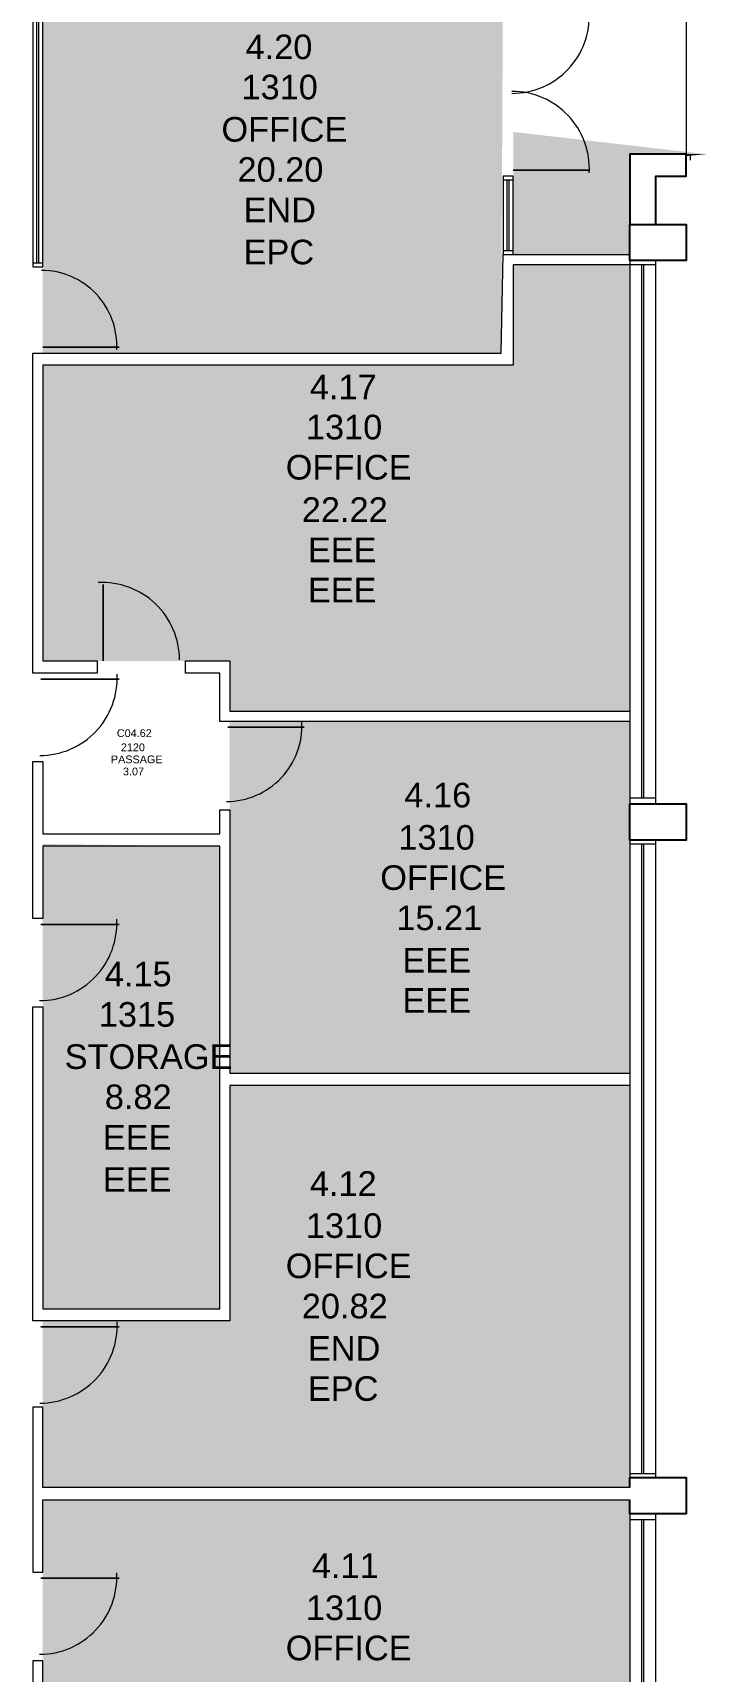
# Model space of a CAD drawing. Header units: millimetres. Extents: x 0 to 90.7, y 0 to 64.4.
# Drawn here: x 83.62 to 90.71, y 10.58 to 27.82 of the extents above; entities that cross this region are included whole.
import ezdxf

# ---------------------------------------------------------------- set-up
doc = ezdxf.new("R2010")
doc.units = ezdxf.units.MM
for name, color, linetype in [('PDF_014404$BL', 7, 'Continuous'), ('PDF_014404$DR', 7, 'Continuous'), ('PDF_014404$PL-STAIR', 7, 'Continuous'), ('PDF_014404$WA', 7, 'Continuous'), ('PDF_014404$WA-COL', 7, 'Continuous'), ('PDF_014404$WA-EXT', 7, 'Continuous'), ('PDF_014404$WN', 7, 'Continuous'), ('PDF_Text', 7, 'Continuous')]:
    doc.layers.add(name, color=color, linetype=linetype)
doc.layers.add('PDF_014404$HL-TMP', color=7, linetype='Continuous', true_color=0x800000)
doc.styles.add('PDF ArialMT', font='arial.ttf')

msp = doc.modelspace()

# ---------------------------------------------------------------- linework, layer by layer
at = {"layer": 'PDF_014404$BL', "lineweight": 9}
for points in [[(83.617, 28.726), (83.617, 25.36)], [(83.723, 25.36), (83.723, 28.726)], [(88.57, 26.313), (88.57, 25.487)], [(88.676, 25.487), (88.676, 26.313)], [(89.904, 25.424), (89.904, 19.708)], [(90.179, 19.708), (90.179, 25.424)], [(89.904, 19.327), (89.904, 12.617)], [(90.179, 12.617), (90.179, 19.327)], [(89.904, 12.236), (89.904, 6.521)], [(90.179, 6.521), (90.179, 12.236)]]:
    msp.add_lwpolyline(points, dxfattribs=at)
at = {"layer": 'PDF_014404$DR', "lineweight": 0}
for points in [[(88.676, 26.376), (89.481, 26.376), (88.676, 26.376)], [(83.723, 24.513), (84.528, 24.513), (83.723, 24.513)], [(84.358, 21.211), (84.358, 22.016), (84.358, 21.211)], [(83.702, 21.021), (84.528, 21.021), (83.702, 21.021)], [(85.671, 20.513), (86.475, 20.513), (85.671, 20.513)], [(83.702, 18.438), (84.528, 18.438), (83.702, 18.438)], [(83.702, 14.205), (84.528, 14.205), (83.702, 14.205)], [(83.702, 11.559), (84.528, 11.559), (83.702, 11.559)]]:
    msp.add_lwpolyline(points, dxfattribs=at)
for centre, radius, start, end in [((88.663, 27.999), 0.815, 270, 2.9553), ((88.663, 26.39), 0.815, 357.0447, 90), ((83.709, 24.527), 0.794, 357.0447, 90), ((84.348, 21.222), 0.815, 359.9999, 92.9554), ((83.691, 21.031), 0.815, 269.9999, 2.9554), ((85.657, 20.527), 0.794, 270, 2.9553), ((83.688, 18.452), 0.815, 270, 2.9553), ((83.691, 14.216), 0.815, 269.9999, 2.9554), ((83.688, 11.573), 0.815, 270, 2.9553)]:
    msp.add_arc(centre, radius, start, end, dxfattribs=at)
at = {"layer": 'PDF_014404$HL-TMP', "color": 233, "true_color": 0xe25a9b, "transparency": 33554559}
for points in [[(88.549, 24.45), (83.723, 24.45), (83.723, 28.726)], [(83.723, 28.726), (88.57, 28.726), (88.549, 24.45)], [(88.676, 26.778), (90.708, 26.545), (88.676, 26.545)], [(88.676, 26.545), (89.904, 26.545), (89.904, 26.545)], [(89.904, 26.545), (89.904, 26.545), (88.676, 26.545)], [(89.904, 25.487), (88.676, 25.487), (88.676, 26.545)], [(88.676, 26.545), (89.904, 26.545), (89.904, 25.487)], [(89.904, 26.545), (90.497, 26.545), (90.708, 26.545)], [(89.904, 26.545), (90.708, 26.545), (90.708, 26.545)], [(90.497, 26.545), (90.708, 26.545), (90.497, 26.524)], [(89.904, 25.487), (89.904, 25.487), (88.676, 25.487)], [(88.549, 24.45), (88.549, 24.45), (83.723, 24.45)], [(89.904, 16.745), (85.692, 16.745), (85.692, 16.745)], [(89.904, 16.745), (85.692, 16.745), (89.904, 14.268)], [(85.692, 16.745), (89.904, 14.268), (85.692, 14.268)], [(89.904, 14.268), (85.692, 14.268), (83.723, 14.268)], [(89.904, 12.512), (83.723, 12.512), (83.723, 14.268)], [(83.723, 14.268), (89.904, 14.268), (89.904, 12.512)], [(85.692, 14.268), (89.904, 14.268), (89.904, 14.268)], [(89.904, 12.512), (89.904, 12.512), (83.723, 12.512)]]:
    msp.add_solid(points, dxfattribs=at)
at = {"layer": 'PDF_014404$HL-TMP', "transparency": 33554559}
for points in [[(89.904, 25.381), (88.676, 25.381), (88.676, 25.381)], [(89.904, 25.381), (88.676, 25.381), (89.904, 24.323)], [(88.676, 25.381), (89.904, 24.323), (88.676, 24.323)], [(89.904, 24.323), (88.676, 24.323), (83.723, 24.323)], [(89.904, 24.323), (83.723, 24.323), (89.904, 21.211)], [(83.723, 24.323), (89.904, 21.211), (83.723, 21.211)], [(88.676, 24.323), (89.904, 24.323), (89.904, 24.323)], [(89.904, 21.211), (83.723, 21.211), (85.692, 21.211)], [(83.723, 21.211), (89.904, 21.211), (89.904, 21.211)], [(89.904, 20.682), (85.692, 20.682), (85.692, 21.211)], [(85.692, 21.211), (89.904, 21.211), (89.904, 20.682)], [(89.904, 20.682), (89.904, 20.682), (85.692, 20.682)], [(89.904, 20.576), (85.692, 20.576), (85.692, 20.576)], [(89.904, 16.872), (85.692, 16.872), (85.692, 20.576)], [(85.692, 20.576), (89.904, 20.576), (89.904, 16.872)], [(83.723, 19.285), (85.459, 19.264), (83.723, 19.264)], [(85.586, 19.264), (85.586, 19.264), (83.723, 19.264)], [(85.586, 19.264), (83.723, 19.264), (85.459, 19.264)], [(85.586, 14.395), (83.723, 14.395), (83.723, 19.264)], [(83.723, 19.264), (85.586, 19.264), (85.586, 14.395)], [(89.904, 16.872), (89.904, 16.872), (85.692, 16.872)], [(85.586, 14.395), (85.586, 14.395), (83.723, 14.395)], [(89.904, 12.385), (83.723, 12.385), (83.723, 12.385)], [(89.904, 12.385), (83.723, 12.385), (89.904, 11.115)], [(83.723, 12.385), (89.904, 11.115), (83.723, 11.115)], [(89.904, 11.115), (83.723, 11.115), (89.904, 10.204)], [(83.723, 11.115), (89.904, 10.204), (83.723, 10.204)]]:
    msp.add_solid(points, dxfattribs=at)
at = {"layer": 'PDF_014404$PL-STAIR', "lineweight": 9}
msp.add_lwpolyline([(90.497, 28.726), (90.497, 26.545)], dxfattribs=at)
at = {"layer": 'PDF_014404$WA', "lineweight": 20}
for points in [[(89.904, 25.381), (88.676, 25.381), (88.676, 24.323), (83.723, 24.323), (83.723, 21.211), (84.295, 21.211), (84.295, 21.084), (83.617, 21.084), (83.617, 24.45), (88.549, 24.45), (88.57, 25.487), (89.904, 25.487)], [(89.904, 20.576), (85.586, 20.576), (85.586, 21.084), (85.226, 21.084), (85.226, 21.211), (85.692, 21.211), (85.692, 20.682), (89.904, 20.682)], [(89.904, 16.745), (85.692, 16.745), (85.692, 14.268), (83.617, 14.268), (83.617, 17.571), (83.723, 17.571), (83.723, 14.395), (85.586, 14.395), (85.586, 19.264), (83.723, 19.264), (83.723, 18.502), (83.617, 18.502), (83.617, 20.153), (83.723, 20.153), (83.723, 19.391), (85.586, 19.391), (85.586, 19.645), (85.692, 19.645), (85.692, 16.872), (89.904, 16.872)], [(89.904, 12.512), (83.723, 12.512), (83.723, 13.358), (83.617, 13.358), (83.617, 11.623), (83.723, 11.623), (83.723, 12.385), (89.904, 12.385)], [(89.904, 8.828), (83.723, 8.828), (83.723, 10.691), (83.617, 10.691), (83.617, 8.701), (89.904, 8.701)]]:
    msp.add_lwpolyline(points, dxfattribs=at)
at = {"layer": 'PDF_014404$WA-COL', "lineweight": 25}
for points in [[(89.904, 25.805), (90.497, 25.805), (90.497, 25.424), (89.904, 25.424)], [(89.904, 19.708), (90.497, 19.708), (90.497, 19.327), (89.904, 19.327)]]:
    msp.add_lwpolyline(points, close=True, dxfattribs=at)
msp.add_lwpolyline([(89.904, 12.512), (89.904, 12.617), (90.497, 12.617), (90.497, 12.236), (89.904, 12.236), (89.904, 12.385)], dxfattribs=at)
at = {"layer": 'PDF_014404$WA-EXT', "lineweight": 25}
msp.add_lwpolyline([(90.179, 25.805), (90.179, 26.313), (90.497, 26.313), (90.497, 26.545), (89.904, 26.545), (89.904, 25.805)], dxfattribs=at)
at = {"layer": 'PDF_014404$WN', "lineweight": 0}
for points in [[(83.66, 25.402), (83.66, 28.683)], [(83.681, 25.402), (83.681, 28.683)], [(90.497, 26.524), (90.497, 26.482)], [(90.539, 26.545), (90.539, 26.482)], [(88.676, 26.313), (88.57, 26.313)], [(88.676, 26.27), (88.57, 26.27)], [(88.613, 25.529), (88.613, 26.27)], [(88.634, 25.529), (88.634, 26.27)], [(88.57, 25.529), (88.676, 25.529)], [(83.617, 25.402), (83.723, 25.402)], [(83.617, 25.36), (83.723, 25.36)], [(88.57, 25.487), (88.676, 25.487)], [(90.179, 25.424), (89.904, 25.424)], [(90.179, 25.381), (89.904, 25.381)], [(90.031, 19.772), (90.031, 25.381)], [(90.052, 19.772), (90.052, 25.381)], [(89.904, 19.772), (90.179, 19.772)], [(89.904, 19.708), (90.179, 19.708)], [(90.179, 19.327), (89.904, 19.327)], [(90.179, 19.285), (89.904, 19.285)], [(90.031, 12.66), (90.031, 19.285)], [(90.052, 12.66), (90.052, 19.285)], [(89.904, 12.66), (90.179, 12.66)], [(89.904, 12.617), (90.179, 12.617)], [(90.179, 12.236), (89.904, 12.236)], [(90.179, 12.173), (89.904, 12.173)], [(90.031, 6.564), (90.031, 12.173)], [(90.052, 6.564), (90.052, 12.173)]]:
    msp.add_lwpolyline(points, dxfattribs=at)

# ---------------------------------------------------------------- texts
at = {"layer": 'PDF_Text', "attachment_point": 4, "style": 'PDF ArialMT'}
for s, insert, char_height in [('4.20', (85.858, 27.672), 0.2588), ('1310', (85.815, 27.249), 0.2588), ('OFFICE', (85.604, 26.804), 0.2588), ('20.20', (85.773, 26.381), 0.2588), ('END', (85.837, 25.958), 0.2588), ('EPC', (85.837, 25.513), 0.2588), ('4.17', (86.535, 24.095), 0.2588), ('1310', (86.493, 23.671), 0.2588), ('OFFICE', (86.281, 23.248), 0.2588), ('22.22', (86.45, 22.804), 0.2588), ('EEE', (86.514, 22.38), 0.2588), ('EEE', (86.514, 21.957), 0.2588), ('C04.62', (84.503, 20.451), 0.0815), ('PASSAGE', (84.44, 20.175), 0.0815), ('2120', (84.545, 20.302), 0.0815), ('3.07', (84.567, 20.048), 0.0815), ('4.16', (87.53, 19.798), 0.2588), ('1310', (87.467, 19.353), 0.2588), ('OFFICE', (87.276, 18.93), 0.2588), ('15.21', (87.445, 18.506), 0.2588), ('EEE', (87.509, 18.062), 0.2588), ('4.15', (84.376, 17.914), 0.2588), ('EEE', (87.509, 17.639), 0.2588), ('1315', (84.313, 17.49), 0.2588), ('STORAGE', (83.953, 17.046), 0.2588), ('8.82', (84.376, 16.623), 0.2588), ('EEE', (84.355, 16.199), 0.2588), ('EEE', (84.355, 15.755), 0.2588), ('4.12', (86.535, 15.712), 0.2588), ('1310', (86.493, 15.268), 0.2588), ('OFFICE', (86.281, 14.844), 0.2588), ('20.82', (86.45, 14.421), 0.2588), ('END', (86.514, 13.977), 0.2588), ('EPC', (86.514, 13.553), 0.2588), ('4.11', (86.556, 11.69), 0.2588), ('1310', (86.493, 11.246), 0.2588), ('OFFICE', (86.281, 10.823), 0.2588)]:
    msp.add_mtext(s, dxfattribs=dict(at, insert=insert, char_height=char_height))

doc.saveas('drawing.dxf')
